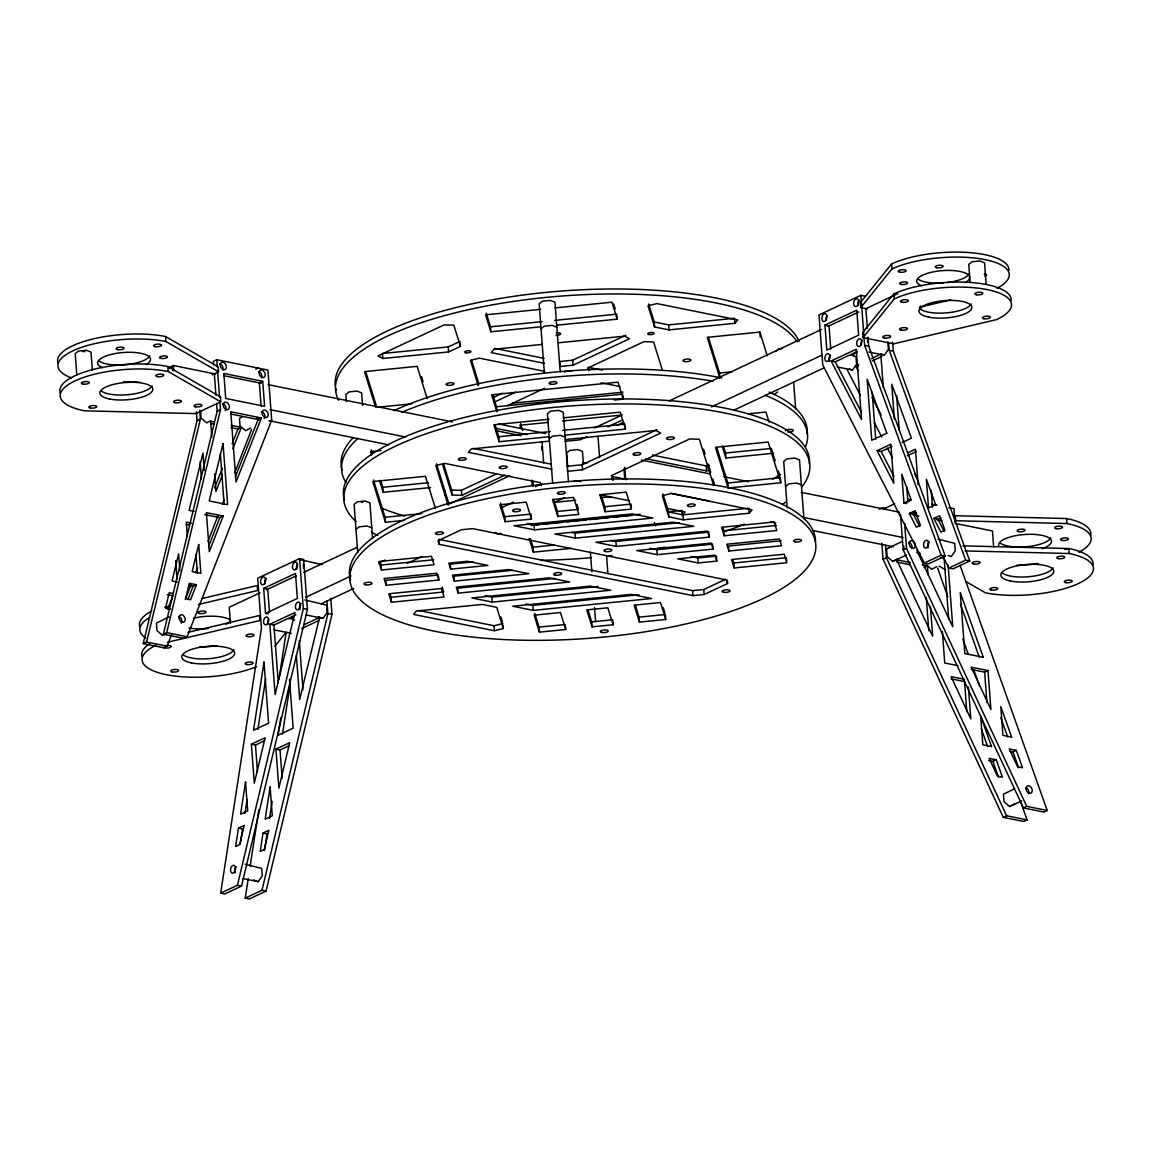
<?xml version="1.0" encoding="UTF-8"?>
<svg xmlns="http://www.w3.org/2000/svg" width="1151" height="1151" viewBox="0 0 1151 1151"><rect width="100%" height="100%" fill="white"/><g stroke="black" fill="none" stroke-linecap="round" stroke-linejoin="round"><path stroke-width="1.5" d="M220.675 893.133L261.45 628.216L257.695 578.234L299.577 558.595L303.663 559.415L307.432 609.397L241.523 886.097L224.762 893.953L220.675 893.133L237.423 885.263L241.523 886.097M238.444 828.13L235.624 846.445L239.681 844.546L244.242 825.411L238.444 828.13L242.544 828.95L240.228 843.942M244.947 813.325L247.033 799.787M257.882 729.331L265.68 678.687M330.783 598.304L331.992 614.361L266.082 891.061L249.335 898.917L245.235 898.097L248.228 878.659M250.127 866.3L258.831 809.786M278.945 679.104L286.024 633.179M263.018 833.094L260.198 851.409L264.255 849.51L268.816 830.375L263.018 833.094L267.104 833.914L264.543 850.575M280.772 717.749L278.082 735.216L293.16 728.151L289.491 679.306M269.521 818.289L272.125 801.369M282.441 734.295L290.239 683.636M237.423 885.263L303.332 608.577L299.577 558.595M245.235 898.097L261.996 890.227L327.906 613.541L326.956 601.038M171.614 634.518L167.068 646.2L163.715 647.768L143.242 643.625L197.051 420.69L196.375 411.77M143.242 643.625L146.594 642.057L200.403 419.122L199.727 410.202M213.669 364.853L213.395 361.285L216.748 359.716L267.924 370.061L271.694 420.029L187.167 636.762L183.815 638.33L163.341 634.201L217.151 411.267L216.618 404.13M163.341 634.201L166.694 632.633L220.503 409.698L219.827 400.778M167.773 609.066L172.967 595.743L167.298 594.592M185.268 599.513L191.124 584.507M195.67 572.838L197.627 567.831M208.029 541.157L217.784 516.152M222.33 504.483L224.272 499.491M234.675 472.816L251.58 429.467M187.872 599.628L193.066 586.305L196.418 584.737L190.577 599.729L185.613 598.721L189.339 583.312L196.418 584.737M208.489 546.754L219.841 517.633L223.193 516.065L209.309 551.66L206.389 512.67L223.193 516.065M214.518 488.067L222.344 468.371M232.128 443.739L237.998 428.963L241.35 427.395L232.876 448.732M222.445 475.003L215.913 491.419L214.604 473.867M235.279 476.989L258.097 419.54L261.45 417.971L236.027 481.981L230.747 411.77L261.45 417.971M306.008 614.951L323.057 618.389L327.129 612.605L326.567 605.109L304.871 599.959M242.847 878.558L258.198 881.666L262.27 875.868L261.709 868.372L245.12 864.257M837.165 366.939L852.517 370.046L856.589 364.263L856.027 356.752L851.395 355.055L854.114 355.601M868.991 352.019L884.342 355.112L888.414 349.329L887.853 341.833M274.988 646.056L286.124 632.244M1008.866 270.528A66.298 21.696 -4.3 0 0 965.962 252.357A66.298 21.696 -4.3 0 0 891.579 263.939L860.401 302.612L860.775 307.605L867.595 308.986M860.775 307.605L891.953 268.946L891.579 263.939M1011.125 300.512A66.298 21.696 -4.3 0 0 968.221 282.34A66.298 21.696 -4.3 0 0 893.838 293.937L862.66 332.596L863.034 337.588L893.737 343.804L996.579 319.604A66.298 21.696 -4.3 0 0 987.27 289.62A66.298 21.696 -4.3 0 0 894.212 298.929L863.034 337.588M734.87 323.316L737.791 319.935L656.933 303.591L647.999 305.763L654.588 326.97L669.062 329.891L734.87 323.316L734.496 318.309L668.688 324.899L654.214 321.963L648.646 304.022M749.143 513.245L752.063 509.85L671.191 493.52L662.271 495.693L668.86 516.885L683.334 519.82L749.143 513.245L748.769 508.238L682.96 514.828L668.486 511.893L662.918 493.952M541.042 328.783L544.308 326.179L552.207 325.388L556.839 327.201M355.99 529.417L359.256 526.813L367.155 526.021L371.787 527.834M549.315 438.732L552.581 436.143L560.465 435.351L565.098 437.164M775.429 351.515L778.695 348.911L781.86 348.595M785.586 486.456L788.838 483.866L796.737 483.075L801.369 484.888M255.738 369.226L258.256 367.888M210.504 420.863L206.734 422.863L201.123 418.043L200.562 410.547M241.983 417.065L239.466 418.403L240.027 425.899L245.638 430.719L250.673 428.043M166.377 633.438L162.593 635.453L156.996 630.619L156.435 623.123L169.082 616.878M883.58 509.145L894.715 503.606M891.622 546.452L886.587 549.128L887.148 556.624L892.744 561.443L906.456 555.012M892.744 561.443L897.794 558.767M936.684 566.623L931.648 569.299L926.051 564.479M1014.578 788.694L1003.442 794.219L1004.003 801.729L1009.614 806.549L1014.65 803.873M168.823 367.658L173.384 365.514L215.51 374.017M169.629 368.565L172.636 367.155L172.909 370.608M212.244 374.766L218.517 371.816L218.143 366.824L165.571 336.524A66.298 21.696 -4.3 0 0 91.476 339.344A66.298 21.696 -4.3 0 0 58.125 363.443M262.73 381.312L223.826 373.456L225.711 398.447L264.601 406.303L262.73 381.312L259.378 382.88L261.119 406.087M220.776 401.8L195.641 413.597L84.44 410.806A66.298 21.696 -4.3 0 1 75.132 380.823A66.298 21.696 -4.3 0 1 168.19 371.514L220.776 401.8L220.402 396.807L167.816 366.522A66.298 21.696 -4.3 0 0 93.735 369.327A66.298 21.696 -4.3 0 0 60.384 393.426M197.051 420.69L200.403 419.122M217.151 411.267L220.503 409.698M269.449 421.079L271.694 420.029M460.17 343.041L460.429 346.379L448.588 351.933L382.779 358.508L382.405 353.515L448.214 346.94L460.055 341.387M492.757 397.728L502.411 393.182M558.48 342.782L624.619 336.164L629.41 338.782L573.083 365.212L560.048 366.507L559.674 361.515L572.709 360.205L625.813 335.286M494.743 401.958L515.677 392.131M507.605 405.641L544.653 388.261M587.557 368.133L643.898 341.703L653.595 342.005L662.501 370.622M864.948 296.138L860.862 295.318L818.98 314.957L822.735 364.939L924.354 563.069L928.44 563.889L945.201 556.034L868.717 346.12L868.041 337.2M443.466 463.623L451.681 490.038L461.378 490.34L496.469 473.895M594.563 427.913L622.231 414.921M442.804 465.321L452.055 495.031L461.752 495.347L504.829 475.147M586.809 436.733L580.291 439.783L565.069 441.308M607.958 426.805L622.605 419.928M824.936 325.1L856.776 310.166L858.646 335.157L826.821 350.091L824.936 325.1L829.037 325.92L830.777 349.127M263.665 588.377L295.49 573.443L297.361 598.434L265.536 613.368L263.665 588.377L267.751 589.197L269.492 612.404M260.025 592.823L229.222 607.268L230.43 623.338M266.514 589.787L296.397 575.773M303.792 572.292L357.299 547.2M449.71 503.865L509.692 475.723M617.31 425.237L623.799 422.187M669.191 400.908L821.584 329.431M828.058 326.38L858.862 311.935M865.351 308.9L897.78 293.692M535.431 486.672L541.804 483.679M566.954 466.299L582.176 464.774L657.034 429.64M305.677 597.283L351.069 575.989M378.636 563.069L385.11 560.033M711.591 406.879L821.843 355.17M500.699 508.123L513.461 502.138M567.328 471.306L582.55 469.781L660.674 433.107L655.883 430.488L565.4 439.538M269.823 624.288L294.958 612.505L275.103 694.513L269.823 624.288L273.924 625.122L295.908 614.807M831.108 361.011L856.243 349.228L861.523 419.453L831.108 361.011L835.209 361.846L857.193 351.53M288.858 618.907L293.721 616.634M321.287 603.7L353.717 588.492M407.209 563.4L421.798 556.566M733.691 410.26L824.476 367.673M850.416 355.515L856.905 352.465M553.502 502.8L564.681 497.563M303.821 624.835L319.532 617.468L299.677 699.477L296.382 655.581M858.142 370.708L855.682 365.975L858.819 364.507M871.393 358.608L880.803 354.191L883.321 387.542M301.634 628.604L318.913 620.504M872.343 360.91L881.767 356.493M251.364 744.193L265.118 737.748L254.299 783.184L251.364 744.193L255.464 745.028L264.629 740.726M877.105 450.688L890.86 444.243L893.795 483.219L877.105 450.688L881.206 451.523L891.896 446.502M902.355 442.401L911.405 438.157L891.737 384.175L894.356 419.065M275.938 749.157L289.692 742.712L278.873 788.147L275.938 749.157L280.038 749.992L289.203 745.69M907.794 452.789L915.433 449.207L918.095 484.643M907.29 455.767L916.469 451.465M727.346 580.176L727.59 583.514L704.139 594.52L692.974 595.628L439.121 544.337L438.747 539.33L692.6 590.636L703.765 589.513L725.648 579.255M879.306 509.303L882.659 507.72L886.069 508.411M903.952 503.03L911.074 499.692L901.78 474.226L903.952 503.03L906.686 503.591M909.304 513.461L915.088 510.742L920.383 525.259L916.325 527.158L909.304 513.461L913.39 514.296L916.297 512.929M933.864 518.425L939.662 515.706L944.957 530.223L940.899 532.122L933.864 518.425L937.964 519.259L940.856 517.892M888.27 548.02L902.283 541.445M1020.505 801.326L1027.109 819.929L1023.771 821.497L1003.298 817.368L883.076 559.271L886.414 557.703L885.479 545.214M960.107 565.371L1047.223 810.491L1043.871 812.074L1023.397 807.93L903.175 549.847L906.528 548.279L904.643 523.288M924.354 563.069L941.101 555.199L945.201 556.034M924.023 567.544L927.375 565.975L928.023 574.752M943.187 556.839L948.913 568.033L965.675 560.163L969.761 560.997L893.277 351.084L892.615 342.164M969.761 560.997L953.014 568.853L948.913 568.033M971.185 669.407L984.637 672.126L987.99 670.558L990.925 709.548L971.171 667.163L987.99 670.558M988.651 760.509L992.896 761.358L996.248 759.789L1002.435 777.213L997.485 776.206L989.169 758.365L996.248 759.789M1010.161 751.358L1012.995 751.934L1016.347 750.366L1022.534 767.789L1017.585 766.782L1009.269 748.941L1016.347 750.366M1009.614 806.549L1021.786 800.837M1003.298 817.368L1006.636 815.786L1027.109 819.929M1023.397 807.93L1026.75 806.362L1047.223 810.491M652.344 455.062L706.196 465.925L709.174 465.205M645.769 458.659L706.57 470.932L709.548 470.198M418.446 610.462L494.038 625.741L502.958 623.569M503.332 628.561L496.743 607.354L482.283 604.433L416.475 611.008L413.54 614.404L494.412 630.734L503.332 628.561L503.073 625.223M919.376 307.245L950.755 299.864M164.852 607.253L170.089 606.03M201.454 598.649L257.234 585.528L257.608 590.521L198.346 604.462M188.03 632.331L259.493 615.512L259.867 620.518L167.485 642.244M540.769 309.317L485.593 314.827L490.858 331.79L540.682 326.812M554.998 307.892L611.944 302.195L617.209 319.158L556.71 325.201M486.269 313.216L490.484 326.798L542.092 321.633M554.552 320.381L616.835 314.165M542.38 344.379L494.124 349.213L491.189 352.594L544.552 363.385M767.271 355.832L759.905 332.078L707.261 337.344L719.893 378.046L719.519 373.053L708.455 337.43M378.55 407.137L411.885 403.814M719.519 373.053L731.806 371.831M512.008 403.267L622.95 392.174M492.815 394.894L496.498 406.763L622.849 394.131M614.317 400.016L623.223 399.124L622.964 395.8M549.027 419.266L493.865 424.791L499.131 441.739L548.955 436.761M563.271 417.842L620.216 412.159L625.482 429.107L564.968 435.164M548.336 422.388L519.864 425.237L520.914 428.632M562.566 420.964L621.295 415.094M495.059 424.877L498.757 436.747L550.365 431.582M562.81 430.345L625.094 424.115M381.082 450.53L370.55 451.58L371.6 454.976M748.366 413.799L765.919 412.058L769.069 422.23M549.43 441.135L471.291 448.948L468.371 452.329L551.775 469.176M582.334 463.22L587.413 462.716M380.693 480.499L382.808 487.29L428.431 482.729M723.418 446.243L725.533 453.019L771.156 448.458M379.499 480.413L383.182 492.283L430.56 487.549M722.224 446.142L725.907 458.026L773.285 453.278M373.471 479.967L385.053 517.274L421.913 513.591M716.728 447.394L727.777 483.003L780.436 477.751M554.35 502.368L575.701 500.225M600.621 497.736L611.296 496.671M435.452 508.526L425.453 476.298L372.795 481.564L385.427 522.266L404.735 520.338M780.81 482.744L768.177 442.042L715.519 447.307L728.151 488.01L780.81 482.744L780.551 479.406M500.541 503.145L504.757 516.713L531.071 514.08L531.445 519.087L505.131 521.72L499.865 504.757L526.194 502.124L531.445 519.087M553.717 499.577L557.401 511.461L578.464 509.346L576.881 504.267M601.095 494.844L604.779 506.713L629.352 504.267M557.775 516.454L578.838 514.353L573.572 497.39L552.509 499.491L557.775 516.454L557.401 511.461M605.153 511.72L631.482 509.087L626.216 492.124L599.887 494.757L605.153 511.72L604.779 506.713M527.216 523.489L534.035 524.87L640.114 514.267M530.999 525.489L539.877 524.597M543.43 524.237L562.968 522.295M566.522 521.935L586.06 519.979M589.6 519.633L609.124 517.677M612.663 517.317L632.187 515.375M667.666 511.821L681.852 510.411L682.226 515.403L685.162 512.022L667.796 508.512M534.424 529.863L652.862 518.022L632.403 513.878L513.95 525.734L534.424 529.863L534.035 524.87M501.189 533.503L497.635 533.863L495.247 532.553M571.572 532.453L574.982 533.143L679.277 522.712M575.371 538.136L693.794 526.295L673.335 522.166L554.883 534.006L575.371 538.136L574.982 533.143M530.381 538.682L533.014 547.157L554.365 545.027M610.793 540.394L615.9 541.43L708.987 532.122M380.003 561.63L381.053 565.026L433.711 559.76M722.727 527.359L723.778 530.755L776.436 525.489M529.187 538.596L533.388 552.163L570.767 548.423M709.361 537.114L707.491 531.115L595.858 542.279L616.274 546.423L709.361 537.114L709.102 533.791M381.441 570.018L434.085 564.753L431.452 556.278L378.808 561.544L381.441 570.018L381.053 565.026M774.177 522.007L721.533 527.273L724.166 535.747L776.81 530.496L774.163 521.763M473.334 561.846L450.3 564.148L450.674 569.155L487.895 565.429L467.421 561.3L448.818 563.156L450.674 569.155M650.042 548.308L656.876 549.689L712.699 544.106M438.445 575.025L385.801 580.291L386.175 585.284L438.819 580.018L438.574 576.694M781.169 540.754L728.525 546.02L728.9 551.012L781.543 545.761L779.443 538.97L726.799 544.236L728.9 551.012M713.073 549.099L711.217 543.114L636.776 550.552L657.25 554.681L713.073 549.099L712.829 545.775M512.512 570.306L454.026 576.147L454.4 581.154L528.841 573.702L508.368 569.572L452.53 575.155L454.4 581.154M690.988 556.58L697.808 557.962L716.426 556.106L716.8 561.098L698.182 562.954L677.723 558.825L714.944 555.099L716.8 561.098M555.228 578.392L457.738 588.147L458.112 593.139L569.774 581.974L549.3 577.845L456.256 587.139L458.112 593.139M390.002 593.858L391.067 597.24L443.71 591.988L442.128 586.895M732.727 559.587L733.791 562.983L786.435 557.717L786.68 561.055M391.441 602.246L444.085 596.981L441.452 588.506L388.808 593.758L391.441 602.246L391.067 597.24M734.165 567.975L786.809 562.71L784.176 554.235L731.532 559.501L734.165 567.975L733.791 562.983M485.089 595.714L491.909 597.096L597.973 586.492M492.283 602.088L610.721 590.247L590.247 586.118L471.824 597.959L492.283 602.088L491.909 597.096M1064.531 549.315L1069.279 548.84M526.021 603.987L532.841 605.368L638.906 594.765M533.215 610.375L651.667 598.52L631.194 594.391L512.756 606.232L533.215 610.375L532.841 605.368M534.812 613.569L539.013 627.137L565.342 624.504M587.974 610.001L591.672 621.871L612.72 619.756L613.095 624.763L592.046 626.863L586.78 609.901L607.829 607.8L613.095 624.763M635.366 605.253L639.05 617.137L665.364 614.505L665.738 619.497L639.424 622.13L634.158 605.167L660.487 602.534L665.738 619.497M565.716 629.496L560.451 612.533L534.136 615.166L539.387 632.129L565.716 629.496L565.472 626.158M123.43 381.844L139.588 382.247M1090.515 535.862A66.298 21.696 -4.3 0 0 1066.56 518.525L955.359 515.734L955.733 520.741L1066.934 523.532A66.298 21.696 -4.3 0 1 1078.875 552.207M962.984 545.862L1068.819 548.523A66.298 21.696 -4.3 0 1 1092.932 565.127M965.157 550.912L1069.193 553.516A66.298 21.696 -4.3 0 1 1078.501 583.499A66.298 21.696 -4.3 0 1 985.429 592.808L965.329 581.226M860.862 295.318L864.617 345.3L868.717 346.12M888.644 343.127L889.191 350.264L893.277 351.084M855.682 365.975L858.416 366.522M494.268 348.293L544.178 358.378M602.275 370.118L588.492 367.327L588.736 370.665M544.768 371.37L479.348 358.148L470.428 360.321L478.24 385.571M601.139 382.765L620.087 386.592M907.88 499.333L911.29 500.023M931.763 504.152L936.885 505.188M948.827 507.605L953.949 508.641L955.028 522.914M498.757 424.014L545.675 433.495M495.649 428.316L526.928 434.632M913.232 512.713L916.613 513.404M223.855 375.701L261.133 383.24M268.154 384.65L452.415 421.87M496.297 430.733L520.856 435.697M641.481 460.069L709.922 473.895M723.965 476.73L748.524 481.694M801.168 492.326L899.449 512.181M913.261 514.972L918.757 516.08M936.943 519.748L942.022 520.784M955.603 523.518L992.464 530.971L993.673 547.027M938.137 539.2L954.711 543.315L955.272 550.811L951.201 556.609L948.122 555.458M473.205 448.386L551.401 464.184M626.806 479.435L612.908 476.629L613.152 479.967M270.025 409.641L405.166 436.934M803.053 517.317L903.089 537.531M670.601 493.204L708.829 500.915M269.075 420.69L388.405 444.79M770.508 521.993L775.774 523.058M812.62 530.496L893.349 546.797M230.804 414.029L258.097 419.54M916.829 552.609L920.239 553.3M940.712 557.429L944.122 558.12L948.741 619.569M600.088 494.815L629.597 500.786M214.043 421.885L210.633 421.194L211.827 436.992M231.106 425.323L241.35 427.395M910.312 562.537L896.658 559.774L932.655 636.201L930.411 606.361M922.253 564.94L927.375 565.975M210.705 423.453L214.115 424.144M231.178 427.582L237.998 428.963M896.715 562.033L910.369 564.796M194.145 511.375L189.109 510.368L202.95 453.034L204.259 470.486M958.15 665.71L944.741 663.005L942.381 631.611M204.72 514.583L219.841 517.633M191.325 523.115L186.275 522.094L187.354 536.28M964.524 679.306L951.071 676.587L970.811 718.972L968.423 687.075M186.289 524.352L189.656 525.029M951.086 678.845L964.538 681.565L966.797 711.678M298.454 559.285L322.021 564.551M177.283 582.061L172.06 580.996L178.592 553.948L179.873 570.896M188.822 585.456L193.066 586.305M303.332 608.577L307.432 609.397M327.906 613.541L331.992 614.361M173.484 593.599L169.226 592.736L165.514 608.16L170.463 609.152M265.536 613.368L268.269 613.915M274.168 629.87L291.232 633.323M166.694 632.633L187.167 636.762M146.594 642.057L167.068 646.2M261.996 890.227L266.082 891.061M881.263 353.976L884.342 355.112M849.424 368.91L852.517 370.046M318.424 616.691L323.057 618.389M290.11 618.332L294.742 620.029M253.565 879.954L258.198 881.666M382.779 358.508L377.988 355.904L444.157 324.87L453.854 325.172L460.429 346.379M939.043 566.076L945.23 569.644M71.65 377.945A66.298 21.696 -4.3 0 1 77.995 348.652A66.298 21.696 -4.3 0 1 165.945 341.53L218.517 371.816M256.788 418.043L259.018 419.971M872.113 397.57L881.162 414.935M835.209 361.846L861.509 412.375M914.513 473.521L916.887 478.169M937.964 519.259L944.208 531.431M847.309 369.903L860.416 395.469M874.343 422.633L881.724 437.006M887.464 448.199L892.37 457.781M881.206 451.523L893.91 476.298M913.39 514.296L919.635 526.467M916.757 550.351L952.755 626.777L948.136 565.328M906.528 548.279L1026.75 806.362M886.414 557.703L1006.636 815.786M889.191 350.264L965.675 560.163M864.617 345.3L941.101 555.199M960.452 604.074L979.328 657.207M1000.852 717.764L1007.715 737.072M1012.995 751.934L1018.621 767.775M937.605 568.047L947.82 596.779M962.84 639.05L968.25 654.257M973.645 669.479L979.659 686.384M981.328 728.799L987.616 746.495M992.896 761.358L998.521 777.198M771.487 448.919L775.17 460.788M778.321 470.96L779.903 476.054M703.563 449.149L705.103 454.113M710.728 472.284L708.167 464.026L708.541 469.018M712.771 478.888L714.311 483.837M713.663 485.535L699.333 439.265L689.636 438.963L611.411 475.636L612.807 480.125M727.59 583.514L726.482 579.917L472.629 528.626L461.465 529.733L437.999 540.74L439.121 544.337M613.67 303.979L615.253 309.072M623.223 399.124L617.958 382.161L491.606 394.793L496.872 411.756L496.498 406.763M654.473 522.568L655.538 525.964M663.264 607.714L664.846 612.807M541.258 485.679L540.323 482.686L444.732 463.393L435.812 465.551L448.142 505.217M520.54 423.64L522.64 430.416M500.93 617.037L502.44 621.928M421.539 376.607L423.122 381.7M427.179 398.577L417.18 366.349L364.536 371.615L375.586 407.224M436.459 463.867L448.789 503.519M438.819 580.018L436.718 573.241L384.06 578.493L386.175 585.284M365.73 371.701L376.794 407.325M371.226 449.969L372.277 453.365M471.608 360.378L478.902 383.945M1066.56 518.525L1066.934 523.532M1068.819 548.523L1069.193 553.516M986.148 284.196L984.537 262.773L979.904 260.96L972.005 261.752L968.754 264.356L970.092 282.211M984.637 672.126L986.896 702.254M920.541 305.979L920.814 309.561M931.217 490.182L932.483 507.131M926.267 597.398L928.771 630.748M893.838 293.937L894.212 298.929M906.772 486.916L907.923 502.167M896.615 395.469L899.233 430.359M903.679 545.761L903.895 548.768M900.485 514.152L903.175 549.847M865.897 308.641L867.365 328.28M872.185 392.246L875.724 439.351M867.379 337.689L867.725 342.192M881.867 543.214L883.076 559.271M793.643 382.06L795.658 408.835M803.93 518.799L799.499 459.896L794.866 458.084L786.967 458.875L783.702 461.465L787.198 507.879M759.905 332.078L760.279 337.085M725.533 453.019L725.907 458.026M727.777 483.003L728.151 488.01M723.778 530.755L724.166 535.747M706.196 465.925L706.57 470.932M703.765 589.513L704.139 594.52M697.808 557.962L698.182 562.954M692.6 590.636L692.974 595.628M668.688 324.899L669.062 329.891M682.96 514.828L683.334 519.82M654.214 321.963L654.588 326.97M668.486 511.893L668.86 516.885M656.876 549.689L657.25 554.681M616.965 315.82L617.209 319.158M625.223 425.784L625.482 429.107M631.108 504.08L631.352 507.418M639.05 617.137L639.424 622.13M624.734 467.234L625.669 479.737M623.971 468.558L624.748 478.931M615.9 541.43L616.274 546.423M597.988 436.143L599.599 457.566M606.577 555.919L607.915 573.774M590.377 552.149L591.859 571.774M594.535 607.483L595.614 621.756M583.384 463.867L582.449 451.379L577.816 449.566L569.918 450.358L566.652 452.962L567.731 467.234M582.176 464.774L582.55 469.781M572.709 360.205L573.083 365.212M591.672 621.871L592.046 626.863M560.192 371.831L554.955 302.209L550.322 300.397L542.423 301.188L539.157 303.792L544.394 373.399M568.465 481.78L563.227 412.173L558.595 410.36L550.696 411.152L547.43 413.741L552.667 483.362M542.049 441.739L543.66 463.162M541.56 446.789L541.833 450.242M532.927 481.147L533.316 486.326M531.834 480.125L532.237 485.477M533.014 547.157L533.388 552.163M539.013 627.137L539.387 632.129M490.484 326.798L490.858 331.79M498.757 436.747L499.131 441.739M504.757 516.713L505.131 521.72M494.038 625.741L494.412 630.734M461.378 490.34L461.752 495.347M448.214 346.94L448.588 351.933M451.681 490.038L452.055 495.031M444.689 490.312L445.063 495.304M382.808 487.29L383.182 492.283M385.053 517.274L385.427 522.266M362.579 405.382L361.63 392.879L356.997 391.081L349.113 391.872L345.847 394.462L346.379 401.598M372.593 538.539L369.903 502.843L365.27 501.03L357.371 501.822L354.105 504.426L357.731 552.609M303.317 563.99L303.648 568.479M299.289 640.618L302.986 689.766M273.924 625.122L278.283 683.047M280.038 749.992L282.168 778.335M255.464 745.028L257.464 771.602M216.748 359.716L217.28 366.852M217.553 370.421L219.568 397.196M214.331 373.787L215.942 395.196M220.359 453.911L224.157 504.483M200.13 461.594L201.439 479.032M195.987 554.566L197.382 573.212M173.384 365.514L173.787 370.867M165.571 336.524L165.945 341.53M167.816 366.522L168.19 371.514M175.628 560.609L177.024 579.241M92.353 369.96L91.015 352.105L86.383 350.307L78.484 351.084L75.218 353.688L76.829 375.111M235.121 872.918A3.971 2.446 -78.6 0 1 236.243 866.717M268.154 624.59A3.971 2.446 -78.6 0 1 268.701 619.037M299.994 609.656A3.971 2.446 -78.6 0 1 301.102 603.441M296.67 568.882A3.971 2.446 -78.6 0 1 297.519 564.119M264.831 583.816A3.971 2.446 -78.6 0 1 266.269 578.392M928.138 547.862A3.971 2.446 -78.6 0 1 929.245 541.661M860.962 345.588A3.971 2.446 -78.6 0 1 862.387 340.164M829.439 361.313A3.971 2.446 -78.6 0 1 830.562 355.098M826.116 320.539A3.971 2.446 -78.6 0 1 826.979 315.777M857.955 305.605A3.971 2.446 -78.6 0 1 859.38 300.181M179.311 616.634A3.971 2.849 64.9 0 1 181.153 623.18M222.632 403.756A3.971 2.849 64.9 0 1 225.654 406.648A3.971 2.849 64.9 0 1 225.294 410.605M261.536 411.626A3.971 2.849 64.9 0 1 264.543 414.504A3.971 2.849 64.9 0 1 264.183 418.46M258.529 371.629A3.971 2.849 64.9 0 1 261.608 377.801M219.625 363.774A3.971 2.849 64.9 0 1 222.719 369.931M1026.318 787.73A3.971 2.849 64.9 0 1 1028.591 793.6M908.657 542.337A3.971 2.849 64.9 0 1 911.736 548.509M907.506 500.973A3.971 2.849 64.9 0 1 909.808 501.073M361.615 502.354A3.971 1.295 -4.3 0 1 362.651 502.296M82.714 351.63A3.971 1.295 -4.3 0 1 84.742 351.602M216.82 645.783A66.298 21.696 -4.3 0 1 199.569 647.135M145.76 638.1A66.298 21.696 -4.3 0 1 149.745 617.368M193.454 618.231A26.516 8.676 -4.3 0 1 230.704 620.317M139.775 626.633A66.298 21.696 -4.3 0 1 151.759 611.023M229.696 622.015A26.516 8.676 -4.3 0 1 226.056 624.202M208.216 628.532A26.516 8.676 -4.3 0 1 188.822 627.914M233.941 649.696A26.516 8.676 -4.3 0 1 210.46 658.53A26.516 8.676 -4.3 0 1 183.095 654.79M142.033 656.631A66.298 21.696 -4.3 0 1 149.457 643.74M256.544 666.645A66.298 21.696 -4.3 0 1 165.499 674.515A66.298 21.696 -4.3 0 1 155.687 645.351M165.859 645.653A3.971 1.295 -4.3 0 1 170.981 646.071A3.971 1.295 -4.3 0 1 168.665 647.898A3.971 1.295 -4.3 0 1 163.557 647.481M102.583 367.687A26.516 8.676 -4.3 0 1 106.237 355.932A26.516 8.676 -4.3 0 1 141.4 353.429A26.516 8.676 -4.3 0 1 145.918 364.608M149.788 355.817A26.516 8.676 -4.3 0 1 126.322 364.651A26.516 8.676 -4.3 0 1 98.943 360.91M152.047 385.815A26.516 8.676 -4.3 0 1 128.567 394.635A26.516 8.676 -4.3 0 1 101.202 390.894M891.953 268.946A66.298 21.696 -4.3 0 1 983.328 259.306A66.298 21.696 -4.3 0 1 996.953 288.311M984.249 274.039A3.971 1.295 -4.3 0 1 984.939 276.24M921.663 285.793A26.516 8.676 -4.3 0 1 925.303 274.053A26.516 8.676 -4.3 0 1 960.481 271.55A26.516 8.676 -4.3 0 1 964.998 282.714M968.869 273.938A26.516 8.676 -4.3 0 1 947.1 282.57M943.676 282.916A26.516 8.676 -4.3 0 1 918.023 279.017M971.127 303.922A26.516 8.676 -4.3 0 1 947.647 312.755A26.516 8.676 -4.3 0 1 920.268 309M1038.058 563.63A66.298 21.696 -4.3 0 1 1016.52 565.314M998.737 545.804A26.516 8.676 -4.3 0 1 1034.878 534.438A26.516 8.676 -4.3 0 1 1042.302 548.61M1050.791 537.834A26.516 8.676 -4.3 0 1 1027.311 546.653A26.516 8.676 -4.3 0 1 999.946 542.912M1053.05 567.817A26.516 8.676 -4.3 0 1 1029.57 576.637A26.516 8.676 -4.3 0 1 1002.19 572.896M350.523 580.32A233.653 76.455 -4.3 0 1 570.651 481.377A233.653 76.455 -4.3 0 1 815.498 541.373M777.716 391.959A233.653 76.455 -4.3 0 1 774.235 394.433M338.639 400.217A233.653 76.455 -4.3 0 1 526.482 299.634A233.653 76.455 -4.3 0 1 797.053 341.804M564.623 372.248A3.971 1.295 -4.3 0 1 565.458 371.572M566.22 371.298A3.971 1.295 -4.3 0 1 571.759 371.226M556.307 332.768A3.971 1.295 -4.3 0 1 560.666 333.819A3.971 1.295 -4.3 0 1 556.062 335.373M336.25 390.39A233.653 76.455 -4.3 0 1 335.617 387.93M335.229 385.456A233.653 76.455 -4.3 0 1 548.768 292.124A233.653 76.455 -4.3 0 1 799.182 341.588M356.22 521.705A233.653 76.455 -4.3 0 1 568.839 406.087A233.653 76.455 -4.3 0 1 802.017 486.772M785.975 501.922A233.653 76.455 -4.3 0 1 782.507 504.383M744.51 524.122A233.653 76.455 -4.3 0 1 724.914 531.388M664.904 547.2A233.653 76.455 -4.3 0 1 654.919 549.128M612.087 555.545A233.653 76.455 -4.3 0 1 607.57 556.062M590.866 557.717A233.653 76.455 -4.3 0 1 540.682 560.307M377.729 535.373A233.653 76.455 -4.3 0 1 371.428 532.165M573.73 481.535A3.971 1.295 -4.3 0 1 577.946 480.83A3.971 1.295 -4.3 0 1 580.751 481.765M344.523 500.34A233.653 76.455 -4.3 0 1 568.465 401.095A233.653 76.455 -4.3 0 1 809.369 463.925M765.257 395.311A233.653 76.455 -4.3 0 1 805.657 446.559M780.249 474.399A233.653 76.455 -4.3 0 1 772.652 479.248M404.677 516.036A233.653 76.455 -4.3 0 1 380.952 507.836M346.034 482.571A233.653 76.455 -4.3 0 1 358.134 438.243M401.627 412.375A233.653 76.455 -4.3 0 1 713.102 381.24M785.428 430.747A3.971 1.295 -4.3 0 1 790.32 429.366A3.971 1.295 -4.3 0 1 793.082 430.877A3.971 1.295 -4.3 0 1 787.716 431.985M769.17 392.103A233.653 76.455 -4.3 0 1 807.124 433.941M342.264 470.356A233.653 76.455 -4.3 0 1 353.371 437.452M393.8 410.734A233.653 76.455 -4.3 0 1 721.763 377.945M245.537 782.047L240.588 814.189L247.71 810.851L245.537 782.047M263.996 662.127L253.522 730.252L268.586 723.188L263.996 662.127M270.111 786.996L265.162 819.152L272.283 815.814L270.111 786.996M198.691 544.524L192.174 571.572L200.864 573.327L198.691 544.524M223.049 443.61L209.223 500.944L227.639 504.656L223.049 443.61M886.831 433.193L871.753 440.257L867.163 379.211L886.831 433.193M935.634 504.656L928.526 507.994L926.354 479.19L935.634 504.656M983.271 657.307L964.855 653.581L960.265 592.535L983.271 657.307M1011.643 737.1L1002.938 735.345L1000.78 706.541L1011.643 737.1M991.529 746.539L982.839 744.783L980.666 715.965L991.529 746.539M1026.102 788.047A3.971 2.849 64.9 0 0 1030.217 793.399A3.971 2.849 64.9 0 0 1031.123 787.413A3.971 2.849 64.9 0 0 1026.102 788.047M909.247 542.955A3.971 2.849 64.9 0 0 913.362 548.308A3.971 2.849 64.9 0 0 914.268 542.308A3.971 2.849 64.9 0 0 909.247 542.955M825.886 320.266A3.971 2.446 -78.6 0 0 825.396 313.763A3.971 2.446 -78.6 0 0 821.872 318.784A3.971 2.446 -78.6 0 0 825.886 320.266M927.577 546.797A3.971 2.446 -78.6 0 0 927.087 540.308A3.971 2.446 -78.6 0 0 923.562 545.315A3.971 2.446 -78.6 0 0 927.577 546.797M860.718 345.314A3.971 2.446 -78.6 0 0 860.229 338.826A3.971 2.446 -78.6 0 0 856.704 343.832A3.971 2.446 -78.6 0 0 860.718 345.314M828.893 360.249A3.971 2.446 -78.6 0 0 828.403 353.745A3.971 2.446 -78.6 0 0 824.879 358.767A3.971 2.446 -78.6 0 0 828.893 360.249M857.711 305.332A3.971 2.446 -78.6 0 0 857.222 298.843A3.971 2.446 -78.6 0 0 853.697 303.85A3.971 2.446 -78.6 0 0 857.711 305.332M267.608 623.525A3.971 2.446 -78.6 0 0 267.118 617.022A3.971 2.446 -78.6 0 0 263.593 622.044A3.971 2.446 -78.6 0 0 267.608 623.525M299.433 608.591A3.971 2.446 -78.6 0 0 298.943 602.102A3.971 2.446 -78.6 0 0 295.419 607.109A3.971 2.446 -78.6 0 0 299.433 608.591M264.601 583.543A3.971 2.446 -78.6 0 0 264.111 577.039A3.971 2.446 -78.6 0 0 260.586 582.061A3.971 2.446 -78.6 0 0 264.601 583.543M296.426 568.608A3.971 2.446 -78.6 0 0 295.936 562.12A3.971 2.446 -78.6 0 0 292.412 567.126A3.971 2.446 -78.6 0 0 296.426 568.608M234.559 871.854A3.971 2.446 -78.6 0 0 234.07 865.365A3.971 2.446 -78.6 0 0 230.545 870.386A3.971 2.446 -78.6 0 0 234.559 871.854M223.236 404.375A3.971 2.849 64.9 0 0 227.337 409.727A3.971 2.849 64.9 0 0 228.243 403.728A3.971 2.849 64.9 0 0 223.236 404.375M262.126 412.231A3.971 2.849 64.9 0 0 266.241 417.583A3.971 2.849 64.9 0 0 267.147 411.583A3.971 2.849 64.9 0 0 262.126 412.231M220.229 364.392A3.971 2.849 64.9 0 0 224.33 369.73A3.971 2.849 64.9 0 0 225.236 363.745A3.971 2.849 64.9 0 0 220.229 364.392M259.119 372.248A3.971 2.849 64.9 0 0 263.234 377.6A3.971 2.849 64.9 0 0 264.14 371.6A3.971 2.849 64.9 0 0 259.119 372.248M179.096 616.95A3.971 2.849 64.9 0 0 183.196 622.303A3.971 2.849 64.9 0 0 184.102 616.303A3.971 2.849 64.9 0 0 179.096 616.95M199.497 613.512A3.971 1.295 -4.3 0 0 205.928 612.289A3.971 1.295 -4.3 0 0 200.605 611.21A3.971 1.295 -4.3 0 0 199.497 613.512M172.19 671.939A3.971 1.295 -4.3 0 0 178.621 670.702A3.971 1.295 -4.3 0 0 173.297 669.637A3.971 1.295 -4.3 0 0 172.19 671.939M247.58 636.575A3.971 1.295 -4.3 0 0 254.011 635.352A3.971 1.295 -4.3 0 0 248.688 634.273A3.971 1.295 -4.3 0 0 247.58 636.575M246.645 664.501A3.971 1.295 -4.3 0 0 253.076 663.264A3.971 1.295 -4.3 0 0 247.753 662.185A3.971 1.295 -4.3 0 0 246.645 664.501M191.454 662.904A26.516 8.676 -4.3 0 0 234.315 654.703A26.516 8.676 -4.3 0 0 198.85 647.538A26.516 8.676 -4.3 0 0 191.454 662.904M161.039 358.407A3.971 1.295 -4.3 0 0 167.456 357.17A3.971 1.295 -4.3 0 0 162.147 356.091A3.971 1.295 -4.3 0 0 161.039 358.407M117.603 349.631A3.971 1.295 -4.3 0 0 124.035 348.393A3.971 1.295 -4.3 0 0 118.711 347.329A3.971 1.295 -4.3 0 0 117.603 349.631M155.054 346.638A3.971 1.295 -4.3 0 0 161.485 345.401A3.971 1.295 -4.3 0 0 156.162 344.322A3.971 1.295 -4.3 0 0 155.054 346.638M195.469 406.807A3.971 1.295 -4.3 0 0 201.885 405.584A3.971 1.295 -4.3 0 0 196.576 404.505A3.971 1.295 -4.3 0 0 195.469 406.807M82.858 384.06A3.971 1.295 -4.3 0 0 89.289 382.837A3.971 1.295 -4.3 0 0 83.965 381.758A3.971 1.295 -4.3 0 0 82.858 384.06M174.995 402.677A3.971 1.295 -4.3 0 0 181.412 401.44A3.971 1.295 -4.3 0 0 176.103 400.375A3.971 1.295 -4.3 0 0 174.995 402.677M157.313 376.622A3.971 1.295 -4.3 0 0 163.73 375.384A3.971 1.295 -4.3 0 0 158.421 374.32A3.971 1.295 -4.3 0 0 157.313 376.622M90.296 408.044A3.971 1.295 -4.3 0 0 96.727 406.821A3.971 1.295 -4.3 0 0 91.404 405.742A3.971 1.295 -4.3 0 0 90.296 408.044M109.561 399.009A26.516 8.676 -4.3 0 0 152.421 390.808A26.516 8.676 -4.3 0 0 116.956 383.643A26.516 8.676 -4.3 0 0 109.561 399.009M901.147 284.398A3.971 1.295 -4.3 0 0 907.563 283.175A3.971 1.295 -4.3 0 0 902.255 282.096A3.971 1.295 -4.3 0 0 901.147 284.398M936.684 267.737A3.971 1.295 -4.3 0 0 943.101 266.5A3.971 1.295 -4.3 0 0 937.792 265.435A3.971 1.295 -4.3 0 0 936.684 267.737M899.679 272.183A3.971 1.295 -4.3 0 0 906.11 270.96A3.971 1.295 -4.3 0 0 900.787 269.881A3.971 1.295 -4.3 0 0 899.679 272.183M884.241 337.948A3.971 1.295 -4.3 0 0 890.673 336.711A3.971 1.295 -4.3 0 0 885.364 335.646A3.971 1.295 -4.3 0 0 884.241 337.948M976.379 294.728A3.971 1.295 -4.3 0 0 982.81 293.505A3.971 1.295 -4.3 0 0 977.501 292.426A3.971 1.295 -4.3 0 0 976.379 294.728M901.003 330.092A3.971 1.295 -4.3 0 0 907.434 328.855A3.971 1.295 -4.3 0 0 902.111 327.79A3.971 1.295 -4.3 0 0 901.003 330.092M983.832 318.712A3.971 1.295 -4.3 0 0 990.263 317.489A3.971 1.295 -4.3 0 0 984.939 316.41A3.971 1.295 -4.3 0 0 983.832 318.712M901.938 302.181A3.971 1.295 -4.3 0 0 908.355 300.943A3.971 1.295 -4.3 0 0 903.046 299.864A3.971 1.295 -4.3 0 0 901.938 302.181M928.641 317.129A26.516 8.676 -4.3 0 0 971.502 308.914A26.516 8.676 -4.3 0 0 936.036 301.763A26.516 8.676 -4.3 0 0 928.641 317.129M1018.606 531.633A3.971 1.295 -4.3 0 0 1025.023 530.395A3.971 1.295 -4.3 0 0 1019.714 529.331A3.971 1.295 -4.3 0 0 1018.606 531.633M1062.028 540.409A3.971 1.295 -4.3 0 0 1068.459 539.172A3.971 1.295 -4.3 0 0 1063.136 538.092A3.971 1.295 -4.3 0 0 1062.028 540.409M1056.057 528.64A3.971 1.295 -4.3 0 0 1062.474 527.403A3.971 1.295 -4.3 0 0 1057.165 526.338A3.971 1.295 -4.3 0 0 1056.057 528.64M1065.754 582.607A3.971 1.295 -4.3 0 0 1072.185 581.384A3.971 1.295 -4.3 0 0 1066.862 580.305A3.971 1.295 -4.3 0 0 1065.754 582.607M973.617 564.004A3.971 1.295 -4.3 0 0 980.048 562.767A3.971 1.295 -4.3 0 0 974.724 561.688A3.971 1.295 -4.3 0 0 973.617 564.004M991.299 590.06A3.971 1.295 -4.3 0 0 997.73 588.823A3.971 1.295 -4.3 0 0 992.407 587.744A3.971 1.295 -4.3 0 0 991.299 590.06M1058.301 558.623A3.971 1.295 -4.3 0 0 1064.733 557.401A3.971 1.295 -4.3 0 0 1059.409 556.321A3.971 1.295 -4.3 0 0 1058.301 558.623M1010.564 581.025A26.516 8.676 -4.3 0 0 1053.424 572.81A26.516 8.676 -4.3 0 0 1017.959 565.645A26.516 8.676 -4.3 0 0 1010.564 581.025M466.572 636.359A233.653 76.455 -4.3 0 0 815.872 546.38A233.653 76.455 -4.3 0 0 465.982 503.649A233.653 76.455 -4.3 0 0 466.572 636.359M558.81 494.11A3.971 1.295 -4.3 0 0 565.242 492.873A3.971 1.295 -4.3 0 0 559.933 491.808A3.971 1.295 -4.3 0 0 558.81 494.11M795.082 541.833A3.971 1.295 -4.3 0 0 801.513 540.596A3.971 1.295 -4.3 0 0 796.204 539.531A3.971 1.295 -4.3 0 0 795.082 541.833M365.5 584.78A3.971 1.295 -4.3 0 0 371.931 583.543A3.971 1.295 -4.3 0 0 366.608 582.478A3.971 1.295 -4.3 0 0 365.5 584.78M601.772 632.503A3.971 1.295 -4.3 0 0 608.203 631.266A3.971 1.295 -4.3 0 0 602.879 630.201A3.971 1.295 -4.3 0 0 601.772 632.503M605.412 551.516A3.971 1.295 -4.3 0 0 611.843 550.293A3.971 1.295 -4.3 0 0 606.519 549.214A3.971 1.295 -4.3 0 0 605.412 551.516M555.17 575.097A3.971 1.295 -4.3 0 0 561.602 573.86A3.971 1.295 -4.3 0 0 556.278 572.781A3.971 1.295 -4.3 0 0 555.17 575.097M723.591 592.261A3.971 1.295 -4.3 0 0 730.022 591.038A3.971 1.295 -4.3 0 0 724.698 589.959A3.971 1.295 -4.3 0 0 723.591 592.261M436.992 534.352A3.971 1.295 -4.3 0 0 443.423 533.114A3.971 1.295 -4.3 0 0 438.099 532.035A3.971 1.295 -4.3 0 0 436.992 534.352M648.934 334.481A3.18 1.036 -4.3 0 0 654.085 333.488A3.18 1.036 -4.3 0 0 649.826 332.625A3.18 1.036 -4.3 0 0 648.934 334.481M465.795 352.781A3.18 1.036 -4.3 0 0 470.932 351.803A3.18 1.036 -4.3 0 0 466.673 350.94A3.18 1.036 -4.3 0 0 465.795 352.781M447.566 385.225A3.971 1.295 -4.3 0 0 453.998 383.988A3.971 1.295 -4.3 0 0 448.674 382.909A3.971 1.295 -4.3 0 0 447.566 385.225M684.471 361.529A3.971 1.295 -4.3 0 0 690.902 360.306A3.971 1.295 -4.3 0 0 685.579 359.227A3.971 1.295 -4.3 0 0 684.471 361.529M459.796 460.199A3.971 1.295 -4.3 0 0 466.213 458.961A3.971 1.295 -4.3 0 0 460.904 457.897A3.971 1.295 -4.3 0 0 459.796 460.199M667.968 439.38A3.971 1.295 -4.3 0 0 674.4 438.157A3.971 1.295 -4.3 0 0 669.076 437.078A3.971 1.295 -4.3 0 0 667.968 439.38M634.474 455.105A3.971 1.295 -4.3 0 0 640.906 453.868A3.971 1.295 -4.3 0 0 635.582 452.789A3.971 1.295 -4.3 0 0 634.474 455.105M500.728 468.471A3.971 1.295 -4.3 0 0 507.159 467.234A3.971 1.295 -4.3 0 0 501.836 466.169A3.971 1.295 -4.3 0 0 500.728 468.471M514.109 511.576A3.971 1.295 -4.3 0 0 520.54 510.339A3.971 1.295 -4.3 0 0 515.216 509.26A3.971 1.295 -4.3 0 0 514.109 511.576M688.787 506.469A3.971 1.295 -4.3 0 0 695.218 505.246A3.971 1.295 -4.3 0 0 689.895 504.167A3.971 1.295 -4.3 0 0 688.787 506.469M550.566 384.146A3.971 1.295 -4.3 0 0 556.983 382.923A3.971 1.295 -4.3 0 0 551.674 381.844A3.971 1.295 -4.3 0 0 550.566 384.146"/></g></svg>
